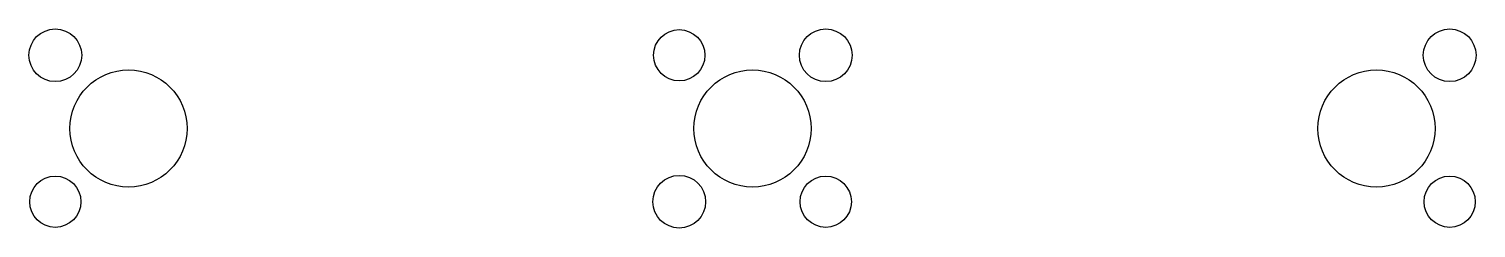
# Model space of a CAD drawing. Extents: x -494 to 494, y -430 to 430.
# Drawn here: x -494 to 494, y -430 to -294 of the extents above.
import ezdxf

# ---------------------------------------------------------------- set-up
doc = ezdxf.new("R2010")
doc.units = 0

msp = doc.modelspace()

# ---------------------------------------------------------------- linework, layer by layer
for centre, radius in [((-476, -312), 18), ((-50, -312), 17.5), ((50, -312), 18), ((476, -312), 18), ((-426, -362), 40), ((0, -362), 40), ((426, -362), 40), ((-476, -412), 17.5), ((-50, -412), 18), ((50, -412), 17.5), ((476, -412), 17.5)]:
    msp.add_circle(centre, radius)

doc.saveas('drawing.dxf')
